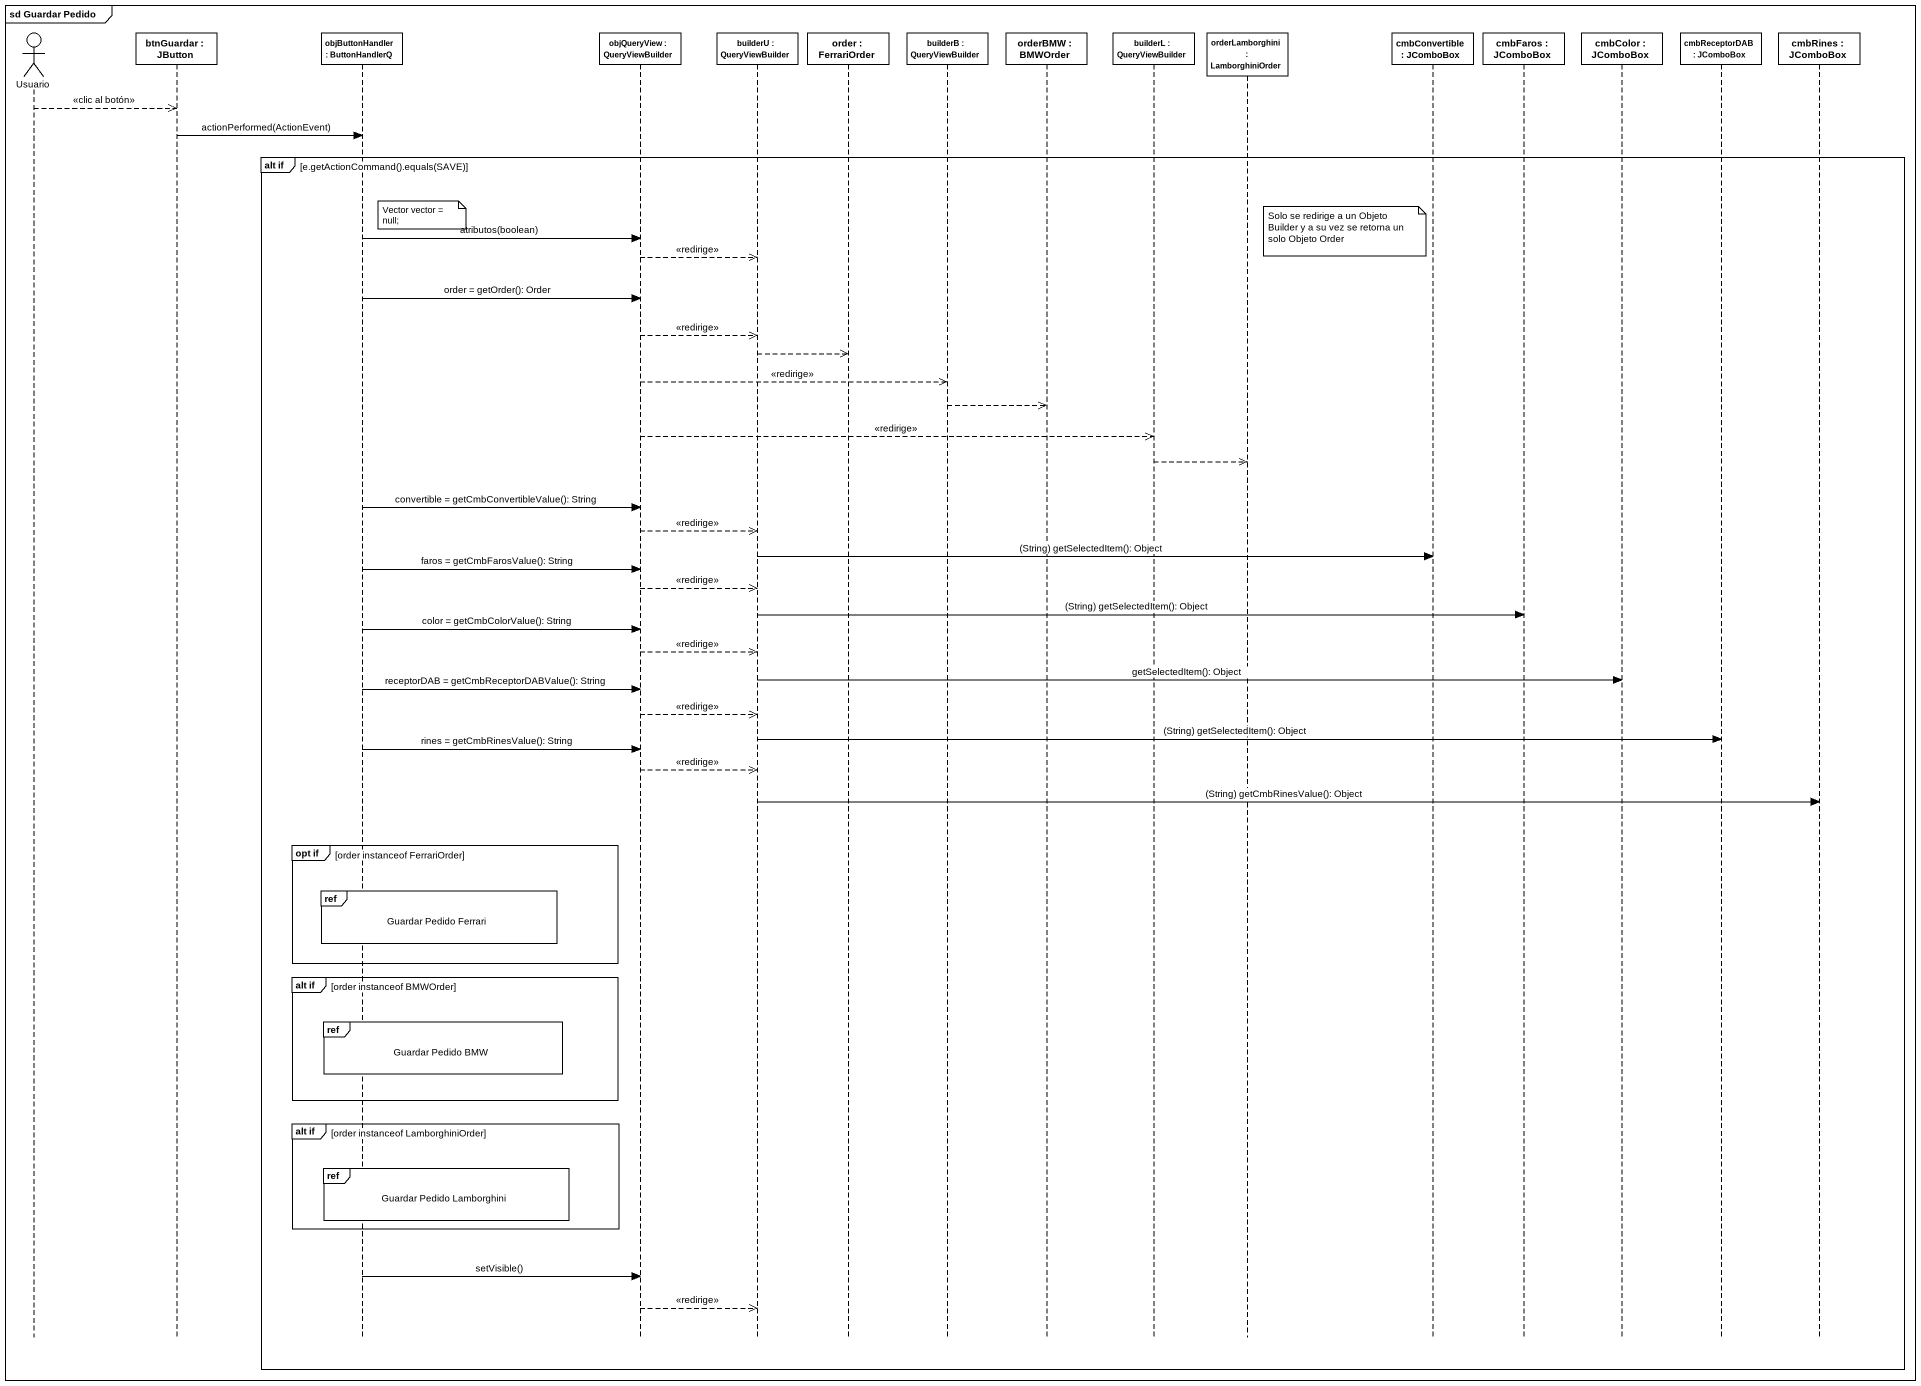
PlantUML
@startuml
mainframe sd Guardar Pedido
hide footbox
actor Usuario
participant "btnGuardar : JButton" as btnGuardar
participant "objButtonHandler : ButtonHandlerQ" as objButtonHandler
participant "objQueryView : QueryViewBuilder" as objQueryView
participant "builderU : QueryViewBuilder" as builderU
participant "order : FerrariOrder" as order
participant "builderB : QueryViewBuilder" as builderB
participant "orderBMW : BMWOrder" as orderBMW
participant "builderL : QueryViewBuilder" as builderL
participant "orderLamborghini : LamborghiniOrder" as orderLamborghini
participant "cmbConvertible : JComboBox" as cmbConvertible
participant "cmbFaros : JComboBox" as cmbFaros
participant "cmbColor : JComboBox" as cmbColor
participant "cmbReceptorDAB : JComboBox" as cmbReceptorDAB
participant "cmbRines : JComboBox" as cmbRines

Usuario -->> btnGuardar : <<clic al botón>>
btnGuardar -> objButtonHandler : actionPerformed(ActionEvent)
group alt if [e.getActionCommand().equals(SAVE)]
  note right of objButtonHandler : Vector vector = null;
  note left of cmbConvertible : Solo se redirige a un Objeto Builder y a su vez se retorna un solo Objeto Order
  objButtonHandler -> objQueryView : atributos(boolean)
  objQueryView -->> builderU : <<redirige>>
  objButtonHandler -> objQueryView : order = getOrder(): Order
  objQueryView -->> builderU : <<redirige>>
  builderU -->> order
  objQueryView -->> builderB : <<redirige>>
  builderB -->> orderBMW
  objQueryView -->> builderL : <<redirige>>
  builderL -->> orderLamborghini
  objButtonHandler -> objQueryView : convertible = getCmbConvertibleValue(): String
  objQueryView -->> builderU : <<redirige>>
  builderU -> cmbConvertible : (String) getSelectedItem(): Object
  objButtonHandler -> objQueryView : faros = getCmbFarosValue(): String
  objQueryView -->> builderU : <<redirige>>
  builderU -> cmbFaros : (String) getSelectedItem(): Object
  objButtonHandler -> objQueryView : color = getCmbColorValue(): String
  objQueryView -->> builderU : <<redirige>>
  builderU -> cmbColor : getSelectedItem(): Object
  objButtonHandler -> objQueryView : receptorDAB = getCmbReceptorDABValue(): String
  objQueryView -->> builderU : <<redirige>>
  builderU -> cmbReceptorDAB : (String) getSelectedItem(): Object
  objButtonHandler -> objQueryView : rines = getCmbRinesValue(): String
  objQueryView -->> builderU : <<redirige>>
  builderU -> cmbRines : (String) getCmbRinesValue(): Object
  group opt if [order instanceof FerrariOrder]
    ref over objButtonHandler : Guardar Pedido Ferrari
  end
  group alt if [order instanceof BMWOrder]
    ref over objButtonHandler : Guardar Pedido BMW
  end
  group alt if [order instanceof LamborghiniOrder]
    ref over objButtonHandler : Guardar Pedido Lamborghini
  end
  objButtonHandler -> objQueryView : setVisible()
  objQueryView -->> builderU : <<redirige>>
end
@enduml
